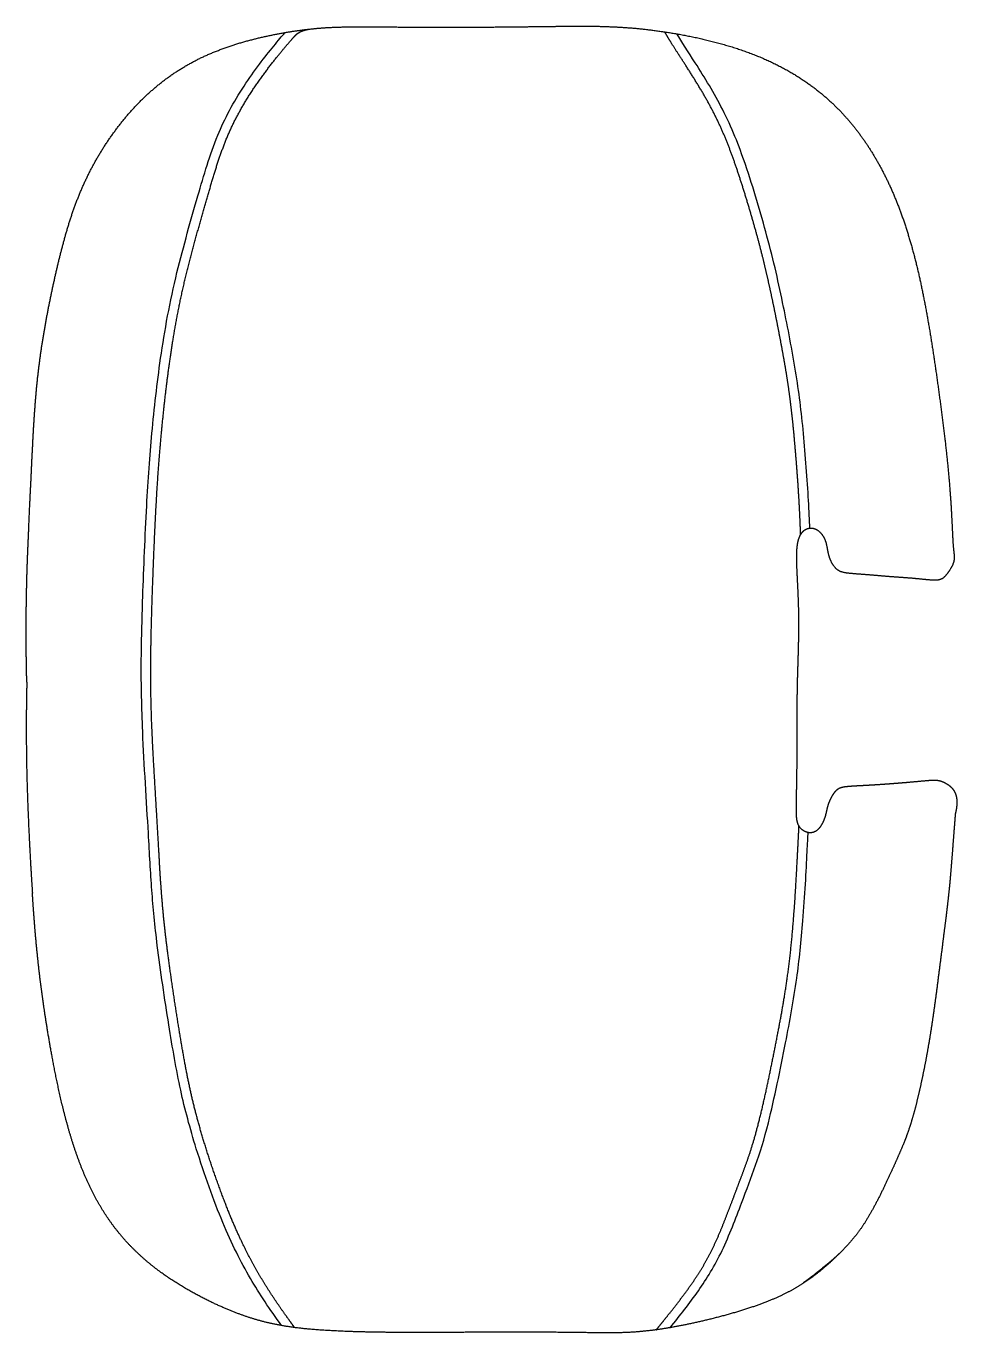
# Model space of a CAD drawing. Header units: millimetres. Extents: x -60 to 39, y -84 to 55.
import ezdxf

# ---------------------------------------------------------------- set-up
doc = ezdxf.new("R2010")
doc.units = ezdxf.units.MM
doc.layers.get('0').update_dxf_attribs({"linetype": 'CONTINUOUS'})

msp = doc.modelspace()

# ---------------------------------------------------------------- linework, layer by layer
msp.add_line((-29.57, 54.2), (-29.49, 54.22))
for points in [[(-59.5, -15), (-59.51, -14.7), (-59.52, -14.09), (-59.54, -13.19), (-59.56, -11.99), (-59.57, -10.5), (-59.57, -9.01), (-59.56, -7.54), (-59.54, -6.08), (-59.51, -4.62), (-59.47, -3.18), (-59.42, -1.74), (-59.36, -0.31), (-59.3, 1.1), (-59.24, 2.51), (-59.18, 3.91), (-59.11, 5.3), (-59.04, 6.68), (-58.98, 8.05), (-58.91, 9.41), (-58.84, 10.77), (-58.77, 12.12), (-58.68, 13.46), (-58.58, 14.81), (-58.47, 16.15), (-58.33, 17.5), (-58.16, 18.84), (-57.98, 20.19), (-57.77, 21.53), (-57.54, 22.87), (-57.29, 24.21), (-57.03, 25.54), (-56.75, 26.86), (-56.46, 28.17), (-56.16, 29.46), (-55.84, 30.75), (-55.5, 32.02), (-55.14, 33.29), (-54.74, 34.55), (-54.29, 35.79), (-53.8, 37.04), (-53.25, 38.27), (-52.64, 39.49), (-51.97, 40.69), (-51.25, 41.87), (-50.46, 43.02), (-49.63, 44.14), (-48.75, 45.21), (-47.82, 46.23), (-46.85, 47.19), (-45.85, 48.08), (-44.8, 48.92), (-43.71, 49.68), (-42.58, 50.38), (-41.39, 51.02), (-40.17, 51.59), (-38.9, 52.09), (-37.6, 52.54), (-36.29, 52.94), (-34.98, 53.27), (-33.69, 53.56), (-32.44, 53.8), (-31.25, 54), (-30.13, 54.15), (-29.07, 54.27), (-28.05, 54.36), (-27.06, 54.41), (-26.03, 54.44), (-24.95, 54.46), (-23.77, 54.46), (-22.46, 54.45), (-21.02, 54.44), (-19.43, 54.43), (-17.72, 54.42), (-15.92, 54.41), (-14.06, 54.41), (-12.18, 54.42), (-10.32, 54.43), (-8.52, 54.45), (-6.8, 54.46), (-5.2, 54.49), (-3.72, 54.5), (-2.35, 54.52), (-1.08, 54.53), (0.11, 54.53), (1.24, 54.51), (2.35, 54.47), (3.46, 54.42), (4.58, 54.34), (5.73, 54.23), (6.91, 54.09), (8.12, 53.92), (9.37, 53.72), (10.65, 53.48), (11.94, 53.21), (13.25, 52.89), (14.56, 52.53), (15.87, 52.13), (17.17, 51.67), (18.45, 51.16), (19.71, 50.58), (20.93, 49.95), (22.12, 49.25), (23.27, 48.49), (24.38, 47.66), (25.44, 46.76), (26.45, 45.8), (27.41, 44.77), (28.31, 43.68), (29.17, 42.54), (29.96, 41.33), (30.7, 40.08), (31.39, 38.79), (32.03, 37.45), (32.62, 36.08), (33.15, 34.68), (33.64, 33.25), (34.09, 31.8), (34.5, 30.33), (34.88, 28.83), (35.22, 27.31), (35.54, 25.75), (35.84, 24.16), (36.13, 22.53), (36.4, 20.86), (36.66, 19.14), (36.92, 17.39), (37.16, 15.62), (37.4, 13.82), (37.63, 12.03), (37.84, 10.27), (38.03, 8.55), (38.19, 6.91), (38.32, 5.37), (38.42, 3.95), (38.49, 2.67), (38.55, 1.55), (38.59, 0.6), (38.63, -0.19), (38.68, -0.83), (38.75, -1.34), (38.79, -1.76), (38.77, -2.16), (38.62, -2.58), (38.36, -3.04), (38.06, -3.47), (37.78, -3.83), (37.5, -4.07), (37.14, -4.19), (36.66, -4.22), (36.05, -4.17), (35.35, -4.1), (34.62, -4.02), (33.87, -3.96), (33.12, -3.91), (32.38, -3.86), (31.64, -3.8), (30.92, -3.74), (30.21, -3.68), (29.53, -3.62), (28.88, -3.57), (28.28, -3.53), (27.74, -3.48), (27.24, -3.43), (26.81, -3.33), (26.44, -3.16), (26.13, -2.88), (25.88, -2.52), (25.67, -2.12), (25.52, -1.7), (25.41, -1.27), (25.34, -0.81), (25.25, -0.33), (25.1, 0.15), (24.84, 0.6), (24.49, 0.98), (24.09, 1.23), (23.68, 1.33), (23.28, 1.29), (22.9, 1.12), (22.57, 0.83), (22.3, 0.37), (22.13, -0.27), (22.04, -1.09), (22.04, -2.07), (22.08, -3.19), (22.15, -4.41), (22.21, -5.7), (22.26, -7.01), (22.28, -8.34), (22.28, -9.66), (22.25, -10.96), (22.22, -12.22), (22.18, -13.45), (22.14, -14.64), (22.12, -15.8), (22.1, -16.94), (22.1, -18.06), (22.1, -19.17), (22.11, -20.27), (22.11, -21.36), (22.1, -22.45), (22.09, -23.52), (22.07, -24.54), (22.06, -25.51), (22.04, -26.4), (22.03, -27.2), (22.02, -27.92), (22.02, -28.55), (22.02, -29.1), (22.05, -29.59), (22.16, -30.03), (22.38, -30.42), (22.75, -30.74), (23.21, -30.94), (23.69, -30.97), (24.14, -30.81), (24.52, -30.47), (24.82, -30.01), (25.05, -29.5), (25.2, -28.99), (25.29, -28.55), (25.38, -28.14), (25.51, -27.73), (25.73, -27.27), (25.99, -26.81), (26.27, -26.44), (26.58, -26.2), (27.02, -26.08), (27.72, -26.01), (28.74, -25.96), (30.04, -25.89), (31.5, -25.8), (32.99, -25.68), (34.35, -25.57), (35.46, -25.46), (36.26, -25.39), (36.78, -25.37), (37.14, -25.41), (37.48, -25.52), (37.86, -25.69), (38.24, -25.93), (38.57, -26.23), (38.83, -26.61), (39, -27.06), (39.08, -27.6), (39.05, -28.11), (38.99, -28.52), (38.92, -28.82), (38.88, -28.97)], [(-30.87, 53.71), (-30.85, 53.73), (-30.8, 53.76), (-30.74, 53.8), (-30.65, 53.85), (-30.54, 53.92), (-30.42, 53.97), (-30.29, 54.03), (-30.16, 54.07), (-30.02, 54.11), (-29.88, 54.15), (-29.76, 54.17), (-29.67, 54.19), (-29.61, 54.2), (-29.57, 54.2)], [(-31.12, -83.41), (-31.32, -83.14), (-31.72, -82.59), (-32.3, -81.79), (-33.03, -80.74), (-33.88, -79.45), (-34.67, -78.18), (-35.41, -76.9), (-36.11, -75.59), (-36.79, -74.2), (-37.48, -72.69), (-38.17, -71.03), (-38.86, -69.23), (-39.55, -67.33), (-40.21, -65.38), (-40.82, -63.43), (-41.37, -61.53), (-41.85, -59.69), (-42.26, -57.9), (-42.62, -56.12), (-42.95, -54.3), (-43.27, -52.39), (-43.59, -50.39), (-43.91, -48.32), (-44.22, -46.22), (-44.51, -44.14), (-44.76, -42.15), (-44.97, -40.27), (-45.14, -38.49), (-45.27, -36.76), (-45.39, -35.02), (-45.49, -33.19), (-45.6, -31.22), (-45.73, -29.11), (-45.86, -26.88), (-46, -24.58), (-46.13, -22.29), (-46.24, -20.05), (-46.32, -17.9), (-46.36, -15.86), (-46.38, -13.88), (-46.36, -11.92), (-46.32, -9.93), (-46.27, -7.85), (-46.2, -5.66), (-46.11, -3.38), (-46.02, -1.03), (-45.92, 1.33), (-45.8, 3.65), (-45.67, 5.89), (-45.52, 8.03), (-45.36, 10.05), (-45.18, 11.99), (-44.99, 13.87), (-44.78, 15.73), (-44.55, 17.62), (-44.28, 19.54), (-43.98, 21.5), (-43.63, 23.5), (-43.23, 25.53), (-42.77, 27.57), (-42.27, 29.59), (-41.73, 31.59), (-41.19, 33.53), (-40.66, 35.41), (-40.13, 37.22), (-39.62, 38.97), (-39.07, 40.68), (-38.46, 42.36), (-37.73, 44.04), (-36.85, 45.72), (-35.84, 47.39), (-34.73, 49), (-33.62, 50.48), (-32.6, 51.76), (-31.75, 52.76), (-31.27, 53.31), (-31.02, 53.57), (-30.91, 53.68), (-30.87, 53.71)], [(-59.5, -15), (-59.51, -15.39), (-59.53, -16.17), (-59.55, -17.37), (-59.56, -18.99), (-59.56, -21.07), (-59.54, -23.21), (-59.49, -25.42), (-59.42, -27.69), (-59.32, -30.03), (-59.21, -32.42), (-59.1, -34.37), (-59.01, -35.86), (-58.94, -36.86), (-58.91, -37.36)], [(38.88, -28.97), (38.87, -29.1), (38.85, -29.37), (38.82, -29.8), (38.77, -30.42), (38.7, -31.28), (38.63, -32.22), (38.56, -33.21), (38.47, -34.24), (38.39, -35.28), (38.3, -36.3), (38.2, -37.3), (38.09, -38.27), (37.98, -39.23), (37.86, -40.22), (37.72, -41.26), (37.58, -42.39), (37.43, -43.6), (37.26, -44.88), (37.09, -46.22), (36.92, -47.58), (36.74, -48.93), (36.55, -50.25), (36.36, -51.53), (36.17, -52.76), (35.96, -53.96), (35.75, -55.13), (35.52, -56.29), (35.28, -57.43), (35.03, -58.55), (34.77, -59.64), (34.5, -60.67), (34.22, -61.64), (33.93, -62.53), (33.62, -63.39), (33.28, -64.23), (32.9, -65.11), (32.48, -66.05), (32.02, -67.07), (31.51, -68.16), (30.97, -69.28), (30.4, -70.39), (29.82, -71.45), (29.23, -72.42), (28.63, -73.29), (28.01, -74.07), (27.38, -74.78), (26.72, -75.45), (26.02, -76.09), (25.28, -76.72), (24.49, -77.36), (23.83, -77.89), (23.31, -78.28), (22.95, -78.55), (22.77, -78.68)], [(26.59, -75.56), (26.37, -75.78), (25.94, -76.21), (25.27, -76.83), (24.37, -77.59), (23.22, -78.45), (22.02, -79.21), (20.75, -79.89), (19.38, -80.51), (17.87, -81.08), (16.2, -81.63), (14.39, -82.15), (12.48, -82.64), (10.56, -83.07), (8.69, -83.43), (6.94, -83.7), (5.31, -83.87), (3.76, -83.96), (2.18, -83.98), (0.5, -83.96), (-1.38, -83.93), (-3.5, -83.91), (-5.86, -83.89), (-8.43, -83.89), (-11.17, -83.9), (-14.01, -83.92), (-16.89, -83.93), (-19.73, -83.93), (-22.47, -83.91), (-25.04, -83.85), (-27.4, -83.75), (-29.54, -83.6), (-31.45, -83.39), (-33.16, -83.1), (-34.73, -82.73), (-36.25, -82.26), (-37.78, -81.69), (-39.38, -81), (-41.06, -80.18), (-42.79, -79.23), (-44.54, -78.13), (-46.24, -76.89), (-47.85, -75.49), (-49.34, -73.94), (-50.69, -72.22), (-51.88, -70.36), (-52.92, -68.36), (-53.82, -66.24), (-54.6, -64.04), (-55.25, -61.8), (-55.82, -59.58), (-56.29, -57.42), (-56.7, -55.37), (-57.05, -53.45), (-57.35, -51.65), (-57.62, -49.95), (-57.85, -48.31), (-58.07, -46.67), (-58.27, -44.98), (-58.45, -43.23), (-58.62, -41.38), (-58.74, -39.83), (-58.83, -38.61), (-58.88, -37.78), (-58.91, -37.36)]]:
    msp.add_open_spline(points, degree=5)
for points, degree, knots in [([(-32.51, -83.2), (-33.75, -81.48), (-34.84, -79.85), (-35.8, -78.2), (-36.84, -76.42), (-37.77, -74.56), (-38.73, -72.27), (-39.7, -69.94), (-40.7, -67.16), (-41.54, -64.45), (-42.21, -62.3), (-42.76, -60.25), (-43.19, -58.26), (-43.68, -56.02), (-44.06, -53.79), (-44.45, -51.31), (-44.89, -48.58), (-45.34, -45.6), (-45.67, -42.91), (-45.93, -40.8), (-46.12, -38.91), (-46.25, -37.05), (-46.39, -35.15), (-46.49, -33.22), (-46.62, -31), (-46.81, -27.7), (-47.07, -23.8), (-47.22, -20.25), (-47.33, -17.66), (-47.38, -15.31), (-47.37, -12.98), (-47.35, -10.74), (-47.29, -8.46), (-47.21, -5.95), (-47.1, -2.88), (-46.97, 0.51), (-46.8, 3.68), (-46.64, 6.45), (-46.46, 9.01), (-46.24, 11.37), (-45.99, 14.07), (-45.7, 16.61), (-45.32, 19.32), (-44.9, 22.24), (-44.33, 25.35), (-43.59, 28.41), (-42.89, 31.26), (-42.1, 34), (-41.37, 36.54), (-40.73, 38.76), (-40.13, 40.84), (-39.26, 42.96), (-38.54, 44.71), (-37.59, 46.5), (-36.48, 48.18), (-35.42, 49.8), (-34.25, 51.31), (-33.34, 52.41), (-32.86, 53), (-32.46, 53.47), (-32.15, 53.82), (-32.14, 53.83), (-32.13, 53.84), (-32.12, 53.85)], 3, [0.0078606, 0.0078606, 0.0078606, 0.0078606, 0.0583314, 0.0583314, 0.0583314, 0.1129741, 0.1129741, 0.1129741, 0.1684132, 0.1684132, 0.1684132, 0.2122871, 0.2122871, 0.2122871, 0.2615192, 0.2615192, 0.2615192, 0.3158717, 0.3158717, 0.3158717, 0.3583304, 0.3583304, 0.3583304, 0.4015852, 0.4015852, 0.4015852, 0.4658103, 0.4658103, 0.4658103, 0.5127473, 0.5127473, 0.5127473, 0.5579129, 0.5579129, 0.5579129, 0.6132799, 0.6132799, 0.6132799, 0.6618116, 0.6618116, 0.6618116, 0.7174499, 0.7174499, 0.7174499, 0.7773413, 0.7773413, 0.7773413, 0.833006, 0.833006, 0.833006, 0.8817501, 0.8817501, 0.8817501, 0.922111, 0.922111, 0.922111, 0.9610555, 0.9610555, 0.9610555, 0.981785, 0.981785, 0.981785, 0.9825505, 0.9825505, 0.9825505, 0.9825505]), ([(22.49, 0.65), (22.49, 0.77), (22.48, 1.08), (22.46, 1.61), (22.43, 2.4), (22.38, 3.51), (22.3, 4.82), (22.21, 6.2), (22.11, 7.63), (21.99, 9.06), (21.87, 10.47), (21.75, 11.83), (21.61, 13.15), (21.46, 14.42), (21.3, 15.68), (21.12, 16.94), (20.91, 18.22), (20.68, 19.53), (20.44, 20.87), (20.18, 22.21), (19.92, 23.54), (19.66, 24.83), (19.39, 26.1), (19.12, 27.33), (18.84, 28.56), (18.54, 29.81), (18.22, 31.1), (17.86, 32.44), (17.46, 33.83), (17.05, 35.26), (16.61, 36.7), (16.16, 38.13), (15.7, 39.53), (15.22, 40.9), (14.71, 42.24), (14.16, 43.55), (13.55, 44.85), (12.88, 46.15), (12.14, 47.45), (11.35, 48.75), (10.55, 50.02), (9.77, 51.22), (9.08, 52.28), (8.62, 53.02), (8.33, 53.51), (8.17, 53.79), (8.1, 53.92)], 5, [0.0304106, 0.0304106, 0.0304106, 0.0304106, 0.0304106, 0.0304106, 0.0444444, 0.0666667, 0.0888889, 0.1111111, 0.1333333, 0.1555556, 0.1777778, 0.2, 0.2222222, 0.2444444, 0.2666667, 0.2888889, 0.3111111, 0.3333333, 0.3555556, 0.3777778, 0.4, 0.4222222, 0.4444444, 0.4666667, 0.4888889, 0.5111111, 0.5333333, 0.5555556, 0.5777778, 0.6, 0.6222222, 0.6444444, 0.6666667, 0.6888889, 0.7111111, 0.7333333, 0.7555556, 0.7777778, 0.8, 0.8222222, 0.8444444, 0.8666667, 0.8888889, 0.9111111, 0.9333333, 0.9517097, 0.9517097, 0.9517097, 0.9517097, 0.9517097, 0.9517097]), ([(23.47, 1.29), (23.45, 2.16), (23.4, 3.15), (23.33, 4.26), (23.21, 6.47), (23.01, 9.04), (22.8, 11.34), (22.58, 13.67), (22.32, 15.75), (21.96, 17.97), (21.6, 20.19), (21.14, 22.55), (20.69, 24.75), (20.17, 27.29), (19.66, 29.6), (18.93, 32.27), (18.28, 34.69), (17.49, 37.37), (16.64, 39.87), (15.95, 41.88), (15.2, 43.79), (14.22, 45.71), (13.37, 47.39), (12.32, 49.09), (11.33, 50.64), (10.58, 51.81), (9.88, 52.88), (9.38, 53.71)], 3, [0.0441273, 0.0441273, 0.0441273, 0.0441273, 0.1003597, 0.1003597, 0.1003597, 0.2128148, 0.2128148, 0.2128148, 0.3261484, 0.3261484, 0.3261484, 0.4397263, 0.4397263, 0.4397263, 0.5705228, 0.5705228, 0.5705228, 0.689222, 0.689222, 0.689222, 0.7847537, 0.7847537, 0.7847537, 0.8684203, 0.8684203, 0.8684203, 0.9321335, 0.9321335, 0.9321335, 0.9321335]), ([(7.2, -83.65), (7.35, -83.46), (7.66, -83.08), (8.11, -82.52), (8.71, -81.77), (9.43, -80.85), (10.13, -79.93), (10.81, -79), (11.47, -78.04), (12.1, -77.04), (12.71, -75.96), (13.29, -74.8), (13.85, -73.57), (14.37, -72.28), (14.87, -70.99), (15.35, -69.73), (15.8, -68.53), (16.23, -67.4), (16.64, -66.29), (17.04, -65.17), (17.43, -63.96), (17.81, -62.63), (18.19, -61.16), (18.57, -59.56), (18.94, -57.88), (19.3, -56.15), (19.65, -54.43), (19.98, -52.74), (20.3, -51.08), (20.6, -49.45), (20.87, -47.81), (21.12, -46.13), (21.35, -44.36), (21.55, -42.49), (21.72, -40.53), (21.87, -38.53), (22, -36.55), (22.1, -34.67), (22.19, -32.98), (22.25, -31.75), (22.29, -30.98), (22.31, -30.55), (22.32, -30.33), (22.32, -30.28)], 5, [0, 0, 0, 0, 0, 0, 0.025, 0.05, 0.075, 0.1, 0.125, 0.15, 0.175, 0.2, 0.225, 0.25, 0.275, 0.3, 0.325, 0.35, 0.375, 0.4, 0.425, 0.45, 0.475, 0.5, 0.525, 0.55, 0.575, 0.6, 0.625, 0.65, 0.675, 0.7, 0.725, 0.75, 0.775, 0.8, 0.825, 0.85, 0.875, 0.9, 0.925, 0.95, 0.9594514, 0.9594514, 0.9594514, 0.9594514, 0.9594514, 0.9594514]), ([(8.67, -83.42), (9.72, -82.12), (10.72, -80.86), (11.66, -79.51), (12.55, -78.25), (13.4, -76.86), (14.17, -75.25), (14.94, -73.63), (15.62, -71.83), (16.24, -70.21), (16.77, -68.79), (17.26, -67.54), (17.73, -66.2), (18.19, -64.89), (18.64, -63.44), (19.08, -61.71), (19.72, -59.14), (20.35, -56.06), (20.9, -53.22), (21.35, -50.92), (21.76, -48.75), (22.09, -46.37), (22.35, -44.49), (22.57, -42.44), (22.74, -40.29), (22.95, -37.68), (23.09, -34.97), (23.19, -32.98), (23.23, -32.15), (23.26, -31.45), (23.29, -30.91)], 3, [0.0227707, 0.0227707, 0.0227707, 0.0227707, 0.1264495, 0.1264495, 0.1264495, 0.2242169, 0.2242169, 0.2242169, 0.3227505, 0.3227505, 0.3227505, 0.4092565, 0.4092565, 0.4092565, 0.4944249, 0.4944249, 0.4944249, 0.6208187, 0.6208187, 0.6208187, 0.7232403, 0.7232403, 0.7232403, 0.8039154, 0.8039154, 0.8039154, 0.9019577, 0.9019577, 0.9019577, 0.9427435, 0.9427435, 0.9427435, 0.9427435])]:
    msp.add_open_spline(points, degree=degree, knots=knots)

doc.saveas('drawing.dxf')
